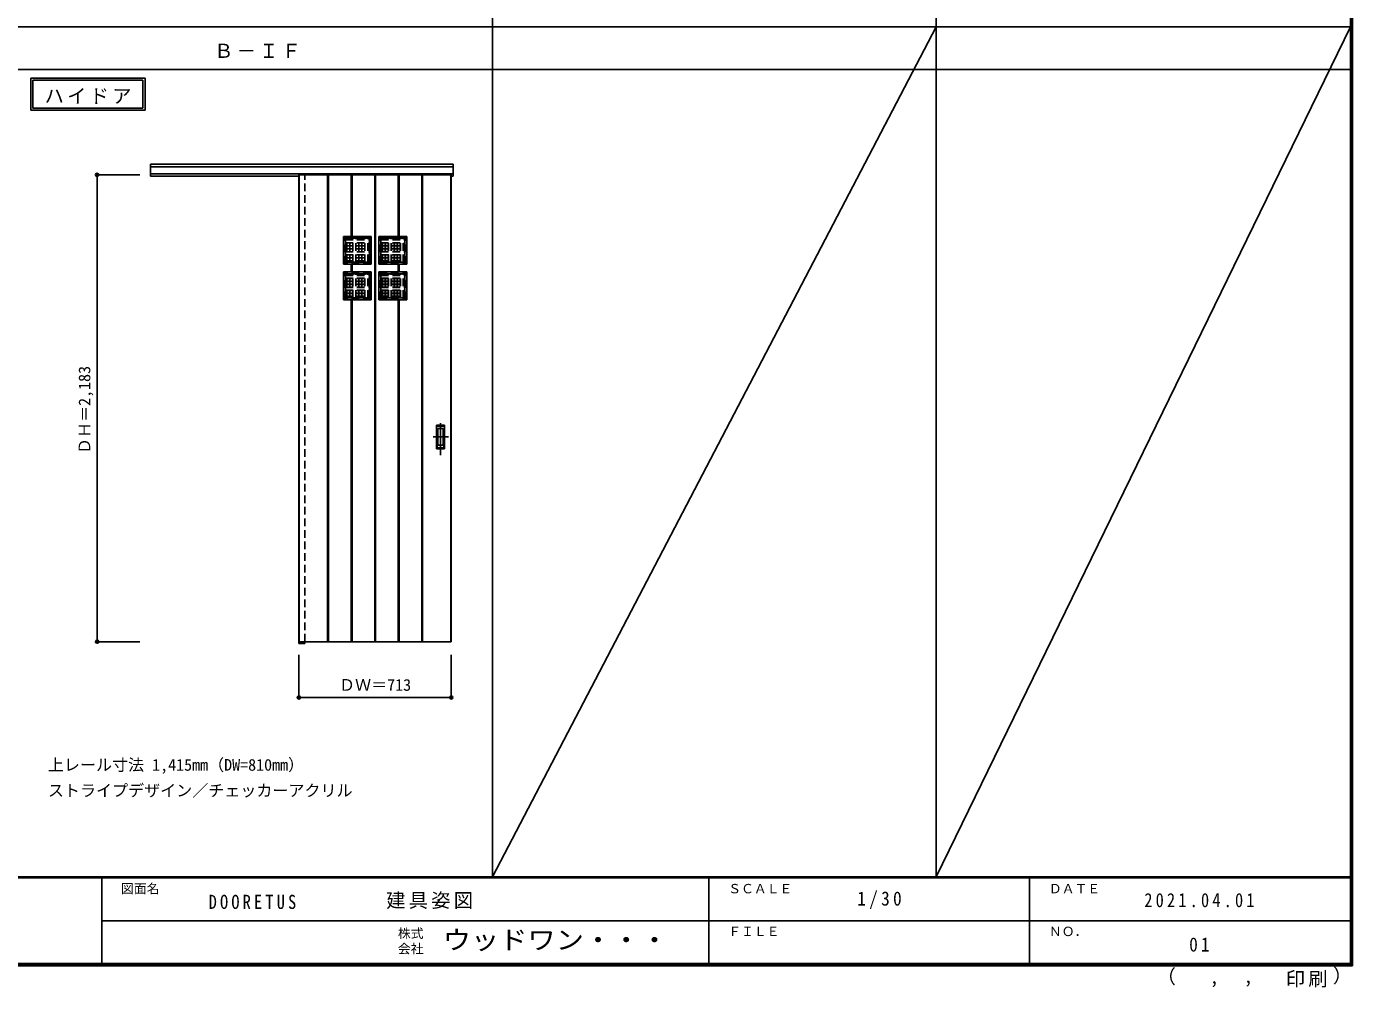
# Model space of a CAD drawing. Units: millimetres, scale not verified. Extents: x -6000 to 5700, y -4307 to 4175.
# Drawn here: x -502 to 5700, y -4307 to 186 of the extents above; entities that cross this region are included whole.
import ezdxf
from ezdxf.enums import TextEntityAlignment as Align

# ---------------------------------------------------------------- set-up
doc = ezdxf.new("R2010")
doc.units = ezdxf.units.MM
doc.header["$LTSCALE"] = 30
doc.header["$PDMODE"] = 32
doc.header["$PDSIZE"] = 15
doc.linetypes.add('CHAIN1', pattern=[8, 5, -1, 1, -1])
doc.linetypes.add('DASHED1', pattern=[1.8, 1.2, -0.6])
for name, color, linetype in [('0-2_扉', 3, 'Continuous'), ('0-4_枠', 3, 'Continuous'), ('0-6_引手', 7, 'Continuous'), ('0-A_文字', 7, 'Continuous'), ('0-B_寸法', 7, 'Continuous'), ('0-C_ハッチ', 4, 'DASHED1'), ('F-1_枠', 6, 'Continuous'), ('F-A_文字', 7, 'Continuous')]:
    doc.layers.add(name, color=color, linetype=linetype)
doc.styles.add('ＭＳ ゴシック', font='')
doc.styles.get('ＭＳ ゴシック').set_extended_font_data('MS Gothic')

msp = doc.modelspace()

# ---------------------------------------------------------------- linework, layer by layer
at = {"layer": '0-2_扉'}
for p, q in [((1482, -507.25), (772, -507.25)), ((772, -507.25), (772, -2690.25)), ((774, -2690.25), (774, -507.25)), ((906.5, -2690.25), (906.5, -507.25)), ((910.5, -2690.25), (910.5, -507.25)), ((1016.5, -795.25), (1016.5, -507.25)), ((1020.5, -795.25), (1020.5, -507.25)), ((1126.5, -2690.25), (1126.5, -507.25)), ((1130.5, -2690.25), (1130.5, -507.25)), ((1236.5, -795.25), (1236.5, -507.25)), ((1240.5, -795.25), (1240.5, -507.25)), ((1346.5, -2690.25), (1346.5, -507.25)), ((1350.5, -2690.25), (1350.5, -507.25)), ((1482, -507.25), (1485, -507.25)), ((1483, -2690.25), (1483, -507.25)), ((1485, -2690.25), (1485, -507.25)), ((1110.5, -795.25), (980.5, -795.25)), ((980.5, -925.25), (980.5, -795.25)), ((980.5, -795.25), (989.5, -804.25)), ((1101.5, -804.25), (989.5, -804.25)), ((989.5, -916.25), (989.5, -804.25)), ((1101.5, -804.25), (1110.5, -795.25)), ((1101.5, -916.25), (1101.5, -804.25)), ((1110.5, -925.25), (1110.5, -795.25)), ((1146.5, -795.25), (1276.5, -795.25)), ((1146.5, -925.25), (1146.5, -795.25)), ((1155.5, -804.25), (1146.5, -795.25)), ((1155.5, -804.25), (1267.5, -804.25)), ((1155.5, -916.25), (1155.5, -804.25)), ((1276.5, -795.25), (1267.5, -804.25)), ((1267.5, -916.25), (1267.5, -804.25)), ((1276.5, -925.25), (1276.5, -795.25)), ((1110.5, -925.25), (980.5, -925.25)), ((1016.5, -961.25), (1016.5, -925.25)), ((1020.5, -961.25), (1020.5, -925.25)), ((1101.5, -916.25), (1110.5, -925.25)), ((1155.5, -916.25), (1146.5, -925.25)), ((1146.5, -925.25), (1276.5, -925.25)), ((1236.5, -961.25), (1236.5, -925.25)), ((1240.5, -961.25), (1240.5, -925.25)), ((1110.5, -961.25), (980.5, -961.25)), ((980.5, -1091.25), (980.5, -961.25)), ((980.5, -961.25), (989.5, -970.25)), ((1101.5, -970.25), (989.5, -970.25)), ((989.5, -1082.25), (989.5, -970.25)), ((1101.5, -970.25), (1110.5, -961.25)), ((1101.5, -1082.25), (1101.5, -970.25)), ((1110.5, -1091.25), (1110.5, -961.25)), ((1146.5, -961.25), (1276.5, -961.25)), ((1146.5, -1091.25), (1146.5, -961.25)), ((1155.5, -970.25), (1146.5, -961.25)), ((1155.5, -970.25), (1267.5, -970.25)), ((1155.5, -1082.25), (1155.5, -970.25)), ((1276.5, -961.25), (1267.5, -970.25)), ((1267.5, -1082.25), (1267.5, -970.25)), ((1276.5, -1091.25), (1276.5, -961.25)), ((1110.5, -1091.25), (980.5, -1091.25)), ((1016.5, -2690.25), (1016.5, -1091.25)), ((1020.5, -2690.25), (1020.5, -1091.25)), ((1101.5, -1082.25), (1110.5, -1091.25)), ((1155.5, -1082.25), (1146.5, -1091.25)), ((1146.5, -1091.25), (1276.5, -1091.25)), ((1236.5, -2690.25), (1236.5, -1091.25)), ((1240.5, -2690.25), (1240.5, -1091.25)), ((1482, -2690.25), (772, -2690.25)), ((1482, -2690.25), (1485, -2690.25))]:
    msp.add_line(p, q, dxfattribs=at)
at = {"layer": '0-2_扉', "color": 4, "linetype": 'DASHED1'}
msp.add_line((772, -507.25), (772, -511.25), dxfattribs=at)
at = {"layer": '0-2_扉', "color": 7}
for p, q in [((908.5, -2690.25), (908.5, -507.25)), ((1018.5, -795.25), (1018.5, -507.25)), ((1128.5, -2690.25), (1128.5, -507.25)), ((1238.5, -795.25), (1238.5, -507.25)), ((1348.5, -2690.25), (1348.5, -507.25)), ((1018.5, -961.25), (1018.5, -925.25)), ((1238.5, -961.25), (1238.5, -925.25)), ((1018.5, -2690.25), (1018.5, -1091.25)), ((1238.5, -2690.25), (1238.5, -1091.25))]:
    msp.add_line(p, q, dxfattribs=at)
at = {"layer": '0-2_扉', "linetype": 'DASHED1'}
for p, q in [((1108.5, -797.25), (982.5, -797.25)), ((1108.5, -923.25), (1108.5, -797.25)), ((1148.5, -797.25), (1274.5, -797.25)), ((1148.5, -923.25), (1148.5, -797.25)), ((1108.5, -963.25), (982.5, -963.25)), ((1108.5, -1089.25), (1108.5, -963.25)), ((1148.5, -963.25), (1274.5, -963.25)), ((1148.5, -1089.25), (1148.5, -963.25))]:
    msp.add_line(p, q, dxfattribs=at)
for points in [[(1108.5, -923.25), (982.5, -923.25), (982.5, -797.25)], [(1148.5, -923.25), (1274.5, -923.25), (1274.5, -797.25)], [(1108.5, -1089.25), (982.5, -1089.25), (982.5, -963.25)], [(1148.5, -1089.25), (1274.5, -1089.25), (1274.5, -963.25)]]:
    msp.add_lwpolyline(points, dxfattribs=at)
at = {"layer": '0-2_扉'}
for points in [[(1101.5, -916.25), (989.5, -916.25), (980.5, -925.25)], [(1155.5, -916.25), (1267.5, -916.25), (1276.5, -925.25)], [(1101.5, -1082.25), (989.5, -1082.25), (980.5, -1091.25)], [(1155.5, -1082.25), (1267.5, -1082.25), (1276.5, -1091.25)]]:
    msp.add_lwpolyline(points, dxfattribs=at)
at = {"layer": '0-4_枠'}
for p, q in [((78, -457.25), (1493, -457.25)), ((78, -514.25), (78, -457.25)), ((78, -470.25), (1493, -470.25)), ((1493, -514.25), (1493, -457.25)), ((78, -502.25), (1493, -502.25)), ((78, -514.25), (772, -514.25)), ((771, -502.25), (771, -2699.25)), ((799, -507.25), (799, -502.25)), ((1485, -514.25), (1493, -514.25)), ((771, -2699.25), (799, -2699.25)), ((799, -2690.25), (799, -2699.25))]:
    msp.add_line(p, q, dxfattribs=at)
at = {"layer": '0-4_枠', "color": 4, "linetype": 'DASHED1'}
msp.add_line((799, -2690.25), (799, -507.25), dxfattribs=at)
at = {"layer": '0-6_引手', "linetype": 'CHAIN1'}
for p, q in [((1434, -1817.98), (1434, -1647.13)), ((1472.07, -1732.75), (1399.56, -1732.75))]:
    msp.add_line(p, q, dxfattribs=at)
at = {"layer": '0-6_引手'}
for p, q in [((1453, -1677.75), (1415, -1677.75)), ((1415, -1787.75), (1415, -1677.75)), ((1446.5, -1693.75), (1421.5, -1693.75)), ((1421.5, -1771.75), (1421.5, -1693.75)), ((1446.5, -1771.75), (1446.5, -1693.75)), ((1453, -1787.75), (1453, -1677.75)), ((1453, -1787.75), (1415, -1787.75)), ((1446.5, -1771.75), (1421.5, -1771.75))]:
    msp.add_line(p, q, dxfattribs=at)
at = {"layer": '0-6_引手', "linetype": 'DASHED1'}
for p, q in [((1418, -1783.75), (1418, -1681.75)), ((1450, -1783.75), (1418, -1783.75))]:
    msp.add_line(p, q, dxfattribs=at)
msp.add_lwpolyline([(1450, -1783.75), (1450, -1681.75), (1418, -1681.75)], dxfattribs=at)
at = {"layer": '0-A_文字'}
for p, q in [((-482, -55.5), (-482, -205.5)), ((-472, -65.5), (42.33, -65.5)), ((42.33, -65.5), (42.33, -195.5)), ((-482, -205.5), (52.33, -205.5))]:
    msp.add_line(p, q, dxfattribs=at)
for points in [[(-482, -55.5), (52.33, -55.5), (52.33, -205.5)], [(-472, -65.5), (-472, -195.5), (42.33, -195.5)]]:
    msp.add_lwpolyline(points, dxfattribs=at)
at = {"layer": '0-B_寸法', "color": 4}
for p, q in [((-172, -507.25), (-172, -2690.25)), ((-172, -507.25), (28, -507.25)), ((-172, -2690.25), (28, -2690.25)), ((772, -2951.25), (772, -2751.25)), ((1485, -2951.25), (1485, -2751.25)), ((1485, -2951.25), (772, -2951.25))]:
    msp.add_line(p, q, dxfattribs=at)
at = {"layer": '0-B_寸法'}
for p in [(-172, -507.25), (-172, -2690.25), (772, -2951.25), (1485, -2951.25)]:
    msp.add_point(p, dxfattribs=at)
at = {"layer": '0-C_ハッチ'}
for p, q in [((996, -916.25), (996, -804.25)), ((997, -916.25), (997, -804.25)), ((1010, -916.25), (1010, -804.25)), ((1011, -916.25), (1011, -804.25)), ((1024, -916.25), (1024, -804.25)), ((1025, -916.25), (1025, -804.25)), ((1038, -916.25), (1038, -804.25)), ((1039, -916.25), (1039, -804.25)), ((1052, -916.25), (1052, -804.25)), ((1053, -916.25), (1053, -804.25)), ((1066, -916.25), (1066, -804.25)), ((1067, -916.25), (1067, -804.25)), ((1080, -916.25), (1080, -804.25)), ((1081, -916.25), (1081, -804.25)), ((1094, -916.25), (1094, -804.25)), ((1095, -916.25), (1095, -804.25)), ((1162, -916.25), (1162, -804.25)), ((1163, -916.25), (1163, -804.25)), ((1176, -916.25), (1176, -804.25)), ((1177, -916.25), (1177, -804.25)), ((1190, -916.25), (1190, -804.25)), ((1191, -916.25), (1191, -804.25)), ((1204, -916.25), (1204, -804.25)), ((1205, -916.25), (1205, -804.25)), ((1218, -916.25), (1218, -804.25)), ((1219, -916.25), (1219, -804.25)), ((1232, -916.25), (1232, -804.25)), ((1233, -916.25), (1233, -804.25)), ((1246, -916.25), (1246, -804.25)), ((1247, -916.25), (1247, -804.25)), ((1260, -916.25), (1260, -804.25)), ((1261, -916.25), (1261, -804.25)), ((989.5, -810.75), (1101.5, -810.75)), ((989.5, -811.75), (1101.5, -811.75)), ((989.5, -824.75), (1101.5, -824.75)), ((989.5, -825.75), (1101.5, -825.75)), ((989.5, -838.75), (1101.5, -838.75)), ((989.5, -839.75), (1101.5, -839.75)), ((989.5, -852.75), (1101.5, -852.75)), ((989.5, -853.75), (1101.5, -853.75)), ((989.5, -866.75), (1101.5, -866.75)), ((989.5, -867.75), (1101.5, -867.75)), ((1155.5, -810.75), (1267.5, -810.75)), ((1155.5, -811.75), (1267.5, -811.75)), ((1155.5, -824.75), (1267.5, -824.75)), ((1155.5, -825.75), (1267.5, -825.75)), ((1155.5, -838.75), (1267.5, -838.75)), ((1155.5, -839.75), (1267.5, -839.75)), ((1155.5, -852.75), (1267.5, -852.75)), ((1155.5, -853.75), (1267.5, -853.75)), ((1155.5, -866.75), (1267.5, -866.75)), ((1155.5, -867.75), (1267.5, -867.75)), ((989.5, -880.75), (1101.5, -880.75)), ((989.5, -881.75), (1101.5, -881.75)), ((989.5, -894.75), (1101.5, -894.75)), ((989.5, -895.75), (1101.5, -895.75)), ((989.5, -908.75), (1101.5, -908.75)), ((989.5, -909.75), (1101.5, -909.75)), ((1155.5, -880.75), (1267.5, -880.75)), ((1155.5, -881.75), (1267.5, -881.75)), ((1155.5, -894.75), (1267.5, -894.75)), ((1155.5, -895.75), (1267.5, -895.75)), ((1155.5, -908.75), (1267.5, -908.75)), ((1155.5, -909.75), (1267.5, -909.75)), ((989.5, -976.75), (1101.5, -976.75)), ((989.5, -977.75), (1101.5, -977.75)), ((989.5, -990.75), (1101.5, -990.75)), ((989.5, -991.75), (1101.5, -991.75)), ((996, -1082.25), (996, -970.25)), ((997, -1082.25), (997, -970.25)), ((1010, -1082.25), (1010, -970.25)), ((1011, -1082.25), (1011, -970.25)), ((1024, -1082.25), (1024, -970.25)), ((1025, -1082.25), (1025, -970.25)), ((1038, -1082.25), (1038, -970.25)), ((1039, -1082.25), (1039, -970.25)), ((1052, -1082.25), (1052, -970.25)), ((1053, -1082.25), (1053, -970.25)), ((1066, -1082.25), (1066, -970.25)), ((1067, -1082.25), (1067, -970.25)), ((1080, -1082.25), (1080, -970.25)), ((1081, -1082.25), (1081, -970.25)), ((1094, -1082.25), (1094, -970.25)), ((1095, -1082.25), (1095, -970.25)), ((1155.5, -976.75), (1267.5, -976.75)), ((1155.5, -977.75), (1267.5, -977.75)), ((1155.5, -990.75), (1267.5, -990.75)), ((1155.5, -991.75), (1267.5, -991.75)), ((1162, -1082.25), (1162, -970.25)), ((1163, -1082.25), (1163, -970.25)), ((1176, -1082.25), (1176, -970.25)), ((1177, -1082.25), (1177, -970.25)), ((1190, -1082.25), (1190, -970.25)), ((1191, -1082.25), (1191, -970.25)), ((1204, -1082.25), (1204, -970.25)), ((1205, -1082.25), (1205, -970.25)), ((1218, -1082.25), (1218, -970.25)), ((1219, -1082.25), (1219, -970.25)), ((1232, -1082.25), (1232, -970.25)), ((1233, -1082.25), (1233, -970.25)), ((1246, -1082.25), (1246, -970.25)), ((1247, -1082.25), (1247, -970.25)), ((1260, -1082.25), (1260, -970.25)), ((1261, -1082.25), (1261, -970.25)), ((989.5, -1004.75), (1101.5, -1004.75)), ((989.5, -1005.75), (1101.5, -1005.75)), ((989.5, -1018.75), (1101.5, -1018.75)), ((989.5, -1019.75), (1101.5, -1019.75)), ((989.5, -1032.75), (1101.5, -1032.75)), ((989.5, -1033.75), (1101.5, -1033.75)), ((989.5, -1046.75), (1101.5, -1046.75)), ((989.5, -1047.75), (1101.5, -1047.75)), ((1155.5, -1004.75), (1267.5, -1004.75)), ((1155.5, -1005.75), (1267.5, -1005.75)), ((1155.5, -1018.75), (1267.5, -1018.75)), ((1155.5, -1019.75), (1267.5, -1019.75)), ((1155.5, -1032.75), (1267.5, -1032.75)), ((1155.5, -1033.75), (1267.5, -1033.75)), ((1155.5, -1046.75), (1267.5, -1046.75)), ((1155.5, -1047.75), (1267.5, -1047.75)), ((989.5, -1060.75), (1101.5, -1060.75)), ((989.5, -1061.75), (1101.5, -1061.75)), ((989.5, -1074.75), (1101.5, -1074.75)), ((989.5, -1075.75), (1101.5, -1075.75)), ((1155.5, -1060.75), (1267.5, -1060.75)), ((1155.5, -1061.75), (1267.5, -1061.75)), ((1155.5, -1074.75), (1267.5, -1074.75)), ((1155.5, -1075.75), (1267.5, -1075.75))]:
    msp.add_line(p, q, dxfattribs=at)
at = {"layer": 'F-1_枠'}
for p, q in [((1678, -3790), (1678, 4175)), ((3752, -3790), (3752, 4175)), ((5690, 4175), (5690, -4205)), ((5695, 4175), (5695, -4205)), ((5700, 4175), (5700, -4205)), ((-6000, 184.5), (5700, 184.5)), ((-6000, -15.5), (5700, -15.5)), ((5700, -3790), (-6000, -3790)), ((5700, -3795), (-6000, -3795)), ((-150, -3795), (-150, -4195)), ((2690, -3795), (2690, -4195)), ((4190, -3795), (4190, -4195)), ((-150, -3995), (5690, -3995.01)), ((5700, -4195), (-6000, -4195)), ((5700, -4200), (-6000, -4200)), ((5700, -4205), (-6000, -4205))]:
    msp.add_line(p, q, dxfattribs=at)
at = {"layer": 'F-A_文字'}
for p, q in [((1678, -3790), (3752, 184.5)), ((3752, -3790), (5690, 184.5))]:
    msp.add_line(p, q, dxfattribs=at)

# ---------------------------------------------------------------- texts
at = {"layer": '0-A_文字', "style": 'ＭＳ ゴシック'}
for s, p in [('上レール寸法 1,415mm（DW=810mm）', (-402, -3310)), ('ストライプデザイン／チェッカーアクリル', (-402, -3430))]:
    msp.add_text(s, height=54.99, dxfattribs=at).set_placement(p, align=Align.BOTTOM_LEFT)
at = {"layer": '0-A_文字', "char_height": 65.98, "attachment_point": 7, "style": 'ＭＳ ゴシック'}
for s, insert in [('\\T1.17;Ｂ－ＩＦ', (375.5, 39.5)), ('\\T1.17;ハイドア', (-417.34, -175.5))]:
    msp.add_mtext(s, dxfattribs=dict(at, insert=insert))
at = {"layer": '0-B_寸法', "style": 'ＭＳ ゴシック'}
msp.add_text('ＤＨ＝2,183', height=54.99, rotation=90, dxfattribs=at).set_placement((-187, -1813), align=Align.BOTTOM_LEFT)
msp.add_text('ＤＷ＝713', height=54.99, dxfattribs=at).set_placement((959.75, -2936.25), align=Align.BOTTOM_LEFT)
at = {"layer": 'F-A_文字', "style": 'ＭＳ ゴシック'}
for s, height, p in [('図面名', 43.99, (-60, -3880)), ('ＳＣＡＬＥ', 43.99, (2780, -3880)), ('ＤＡＴＥ', 43.99, (4280, -3880)), ('株式', 43.99, (1235, -4089)), ('ＦＩＬＥ', 43.99, (2780, -4080)), ('ＮＯ．', 43.99, (4280, -4080)), ('会社', 43.99, (1235, -4161)), ('（', 65.98, (4784.03, -4308.31)), ('）', 65.98, (5608.4, -4304.13)), (',', 65.98, (5031.28, -4308.31)), (',', 65.98, (5190.2, -4305.53))]:
    msp.add_text(s, height=height, dxfattribs=at).set_placement(p, align=Align.BOTTOM_LEFT)
at = {"layer": 'F-A_文字', "style": 'ＭＳ ゴシック', "width": 1.1}
msp.add_text('ウッドワン・・・', height=87.98, dxfattribs=at).set_placement((1445, -4155), align=Align.BOTTOM_LEFT)
at = {"layer": 'F-A_文字', "char_height": 65.98, "attachment_point": 7, "style": 'ＭＳ ゴシック'}
for s, insert in [('\\T1.39;\\W0.85;DOORETUS', (350, -3940.79)), ('\\T1.17;建具姿図', (1180.42, -3940)), ('\\T1.38;\\W0.9;1/30', (3383.75, -3940)), ('\\T1.39;\\W0.85;2021.04.01', (4726.25, -3932.5)), ('\\T1.36;\\W0.9;01', (4936.25, -4140)), ('\\T1.17;印刷', (5388.15, -4306.92))]:
    msp.add_mtext(s, dxfattribs=dict(at, insert=insert))

doc.saveas('drawing.dxf')
